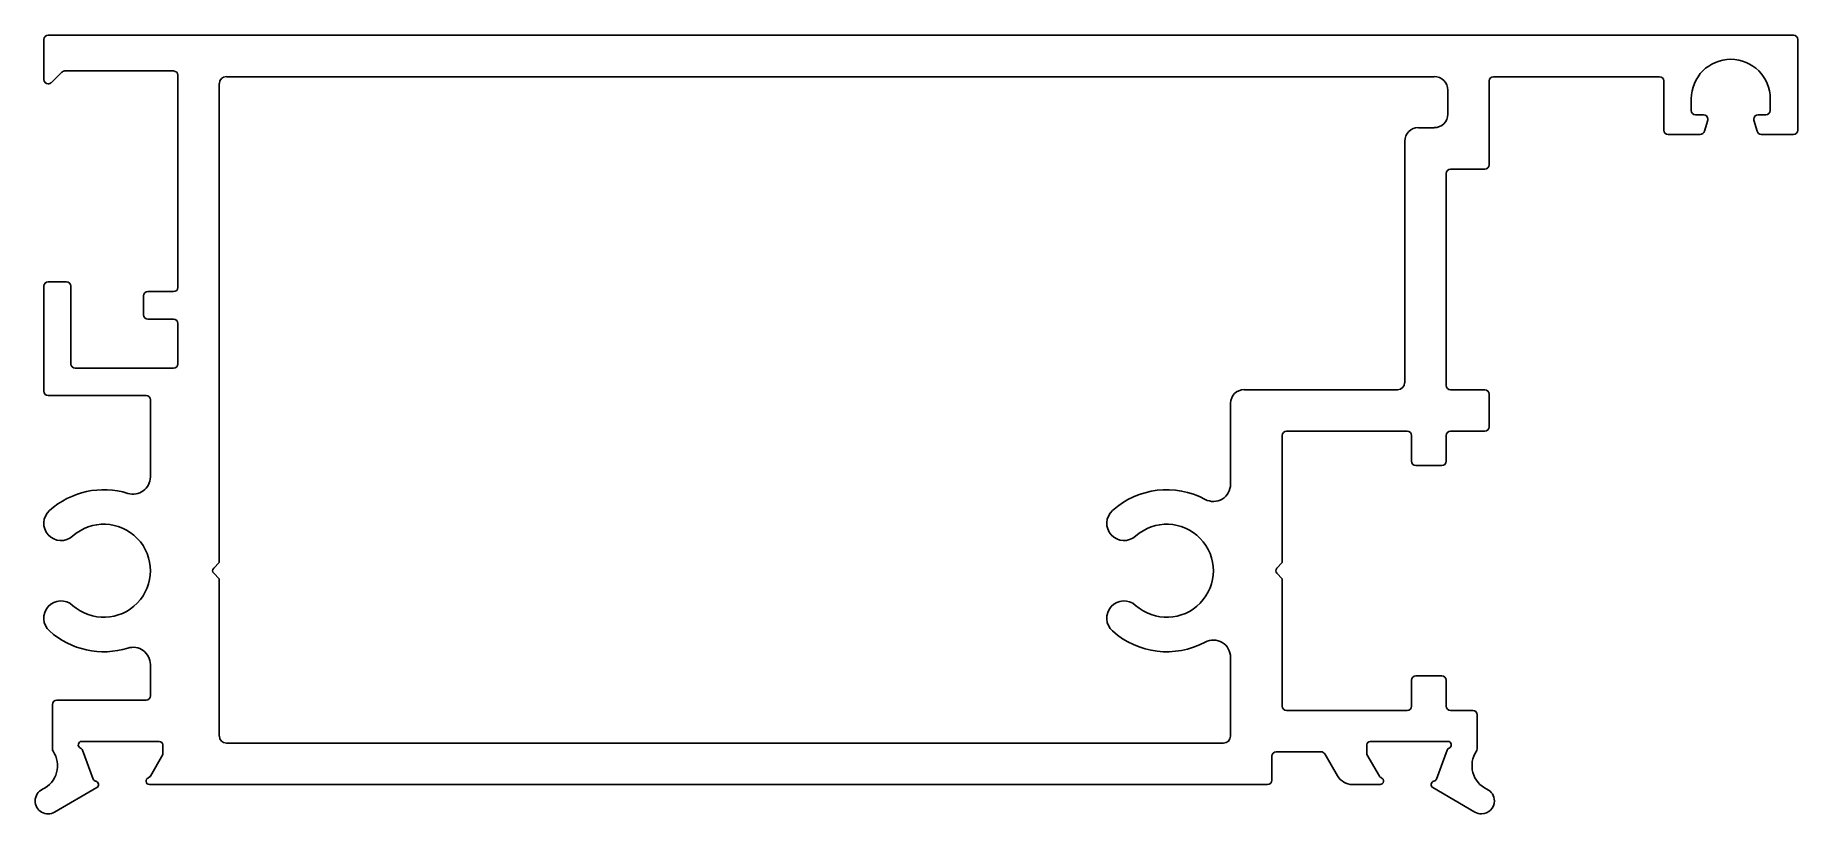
# Model space of a CAD drawing. Extents: x -44 to 58, y 1 to 46.
import ezdxf

# ---------------------------------------------------------------- set-up
doc = ezdxf.new("R2010")
doc.units = 0
doc.layers.get('0').update_dxf_attribs({"linetype": 'CONTINUOUS'})
doc.layers.add('1', color=7, linetype='CONTINUOUS')

msp = doc.modelspace()

# ---------------------------------------------------------------- linework, layer by layer
at = {"color": 7, "linetype": 'CONTINUOUS'}
for p, q in [((57.85, 46.14), (-43.37, 46.14)), ((-43.62, 45.89), (-43.62, 43.57)), ((58.1, 40.64), (58.1, 45.89)), ((-43.19, 43.39), (-42.58, 44)), ((-42.4, 44.07), (-36.09, 44.07)), ((-35.84, 43.82), (-35.84, 31.52)), ((40.21, 38.63), (40.21, 43.49)), ((40.46, 43.74), (50.08, 43.74)), ((50.33, 43.49), (50.33, 40.64)), ((51.93, 41.78), (51.93, 42.46)), ((56.5, 42.46), (56.5, 41.78)), ((52.63, 41.53), (52.18, 41.53)), ((52.69, 40.58), (52.88, 41.21)), ((55.56, 41.21), (55.75, 40.58)), ((56.25, 41.53), (55.81, 41.53)), ((50.58, 40.39), (52.45, 40.39)), ((55.99, 40.39), (57.85, 40.39)), ((37.71, 25.83), (37.71, 38.13)), ((37.96, 38.38), (39.96, 38.38)), ((-42.3, 31.84), (-43.37, 31.84)), ((-43.62, 31.59), (-43.62, 25.49)), ((-42.05, 27.09), (-42.05, 31.59)), ((-37.84, 31.02), (-37.84, 29.92)), ((-36.09, 31.27), (-37.59, 31.27)), ((-37.59, 29.67), (-36.09, 29.67)), ((-35.84, 29.42), (-35.84, 27.09)), ((-36.09, 26.84), (-41.8, 26.84)), ((39.96, 25.58), (37.96, 25.58)), ((-43.37, 25.24), (-37.69, 25.24)), ((-37.44, 24.99), (-37.44, 20.52)), ((40.21, 23.43), (40.21, 25.33)), ((28.21, 15.55), (28.21, 22.93)), ((28.46, 23.18), (35.46, 23.18)), ((35.71, 22.93), (35.71, 21.43)), ((37.71, 21.43), (37.71, 22.93)), ((37.96, 23.18), (39.96, 23.18)), ((35.96, 21.18), (37.46, 21.18)), ((27.89, 15.23), (28.21, 15.55)), ((28.21, 14.62), (27.89, 14.94)), ((28.21, 7.23), (28.21, 14.62)), ((-37.44, 9.64), (-37.44, 7.83)), ((35.71, 8.73), (35.71, 7.23)), ((37.46, 8.98), (35.96, 8.98)), ((37.71, 7.23), (37.71, 8.73)), ((-43.12, 7.33), (-43.12, 4.75)), ((-37.69, 7.58), (-42.87, 7.58)), ((35.46, 6.98), (28.46, 6.98)), ((39.26, 6.98), (37.96, 6.98)), ((39.51, 4.75), (39.51, 6.73)), ((-41.42, 5.18), (-36.92, 5.18)), ((33.31, 5.18), (37.81, 5.18)), ((-40.76, 3), (-41.38, 4.68)), ((-36.72, 4.42), (-37.44, 3.16)), ((-36.72, 4.98), (-36.72, 4.42)), ((27.61, 2.93), (27.61, 4.33)), ((27.86, 4.58), (30.46, 4.58)), ((30.68, 4.46), (31.41, 3.18)), ((33.11, 4.42), (33.11, 4.98)), ((33.84, 3.16), (33.11, 4.42)), ((37.77, 4.68), (37.16, 3)), ((-42.99, 1.08), (-40.55, 2.5)), ((-37.49, 2.68), (27.36, 2.68)), ((32.28, 2.68), (33.88, 2.68)), ((36.94, 2.5), (39.38, 1.08))]:
    msp.add_line(p, q, dxfattribs=at)
for centre, radius, start, end in [((-43.37, 45.89), 0.25, 90, 180), ((57.85, 45.89), 0.25, 360, 90), ((-42.4, 43.82), 0.25, 89.9999, 134.9998), ((-36.09, 43.82), 0.25, 0, 90), ((54.22, 42.46), 2.29, 90, 180), ((54.22, 42.46), 2.29, 0, 90), ((-43.37, 43.57), 0.25, 180.0001, 270), ((-43.37, 43.57), 0.25, 270, 315.0001), ((40.46, 43.49), 0.25, 90, 180), ((50.08, 43.49), 0.25, 0, 90), ((52.18, 41.78), 0.25, 180, 270), ((52.63, 41.28), 0.254, 0, 90), ((52.63, 41.28), 0.254, 343.8557, 360), ((55.81, 41.28), 0.254, 90, 180), ((55.81, 41.28), 0.254, 180, 196.1443), ((56.25, 41.78), 0.25, 270, 0), ((50.58, 40.64), 0.25, 180, 270), ((52.45, 40.65), 0.254, 270, 343.8557), ((55.99, 40.65), 0.254, 196.1443, 270), ((57.85, 40.64), 0.25, 270, 0), ((37.96, 38.13), 0.25, 90, 180), ((39.96, 38.63), 0.25, 270, 0), ((-43.37, 31.59), 0.25, 90, 180), ((-42.3, 31.59), 0.25, 360, 90), ((-37.59, 31.02), 0.25, 90, 180), ((-36.09, 31.52), 0.25, 270, 0), ((-37.59, 29.92), 0.25, 180, 270), ((-36.09, 29.42), 0.25, 360, 90), ((-41.8, 27.09), 0.25, 180, 270), ((-36.09, 27.09), 0.25, 270, 0), ((37.96, 25.83), 0.25, 180, 270), ((39.96, 25.33), 0.25, 0, 90), ((-43.37, 25.49), 0.25, 180, 270), ((-37.69, 24.99), 0.25, 0, 90), ((28.46, 22.93), 0.25, 90, 180), ((35.46, 22.93), 0.25, 0, 90), ((37.96, 22.93), 0.25, 90, 180), ((39.96, 23.43), 0.25, 270, 360), ((-38.44, 20.52), 1, 252.6477, 0), ((35.96, 21.43), 0.25, 180, 270), ((37.46, 21.43), 0.25, 270, 360), ((-40.14, 15.08), 4.7, 72.6477, 131.9916), ((-42.62, 17.83), 1, 131.9916, 311.9916), ((-40.14, 15.08), 2.7, 228.0084, 131.9916), ((28.12, 15.08), 0.276, 148.6055, 211.3945), ((-42.62, 12.33), 1, 48.0084, 228.0084), ((-40.14, 15.08), 4.7, 228.0084, 287.3523), ((-38.44, 9.64), 1, 360, 107.3523), ((35.96, 8.73), 0.25, 90, 180), ((37.46, 8.73), 0.25, 0, 90), ((-42.87, 7.33), 0.25, 90, 180), ((-37.69, 7.83), 0.25, 270, 0), ((28.46, 7.23), 0.25, 180, 270), ((35.46, 7.23), 0.25, 270, 0), ((37.96, 7.23), 0.25, 180, 270), ((39.26, 6.73), 0.25, 360, 90), ((-41.42, 4.98), 0.2, 90, 247.6528), ((-36.92, 4.98), 0.2, 360, 90), ((33.31, 4.98), 0.2, 90, 180), ((37.81, 4.98), 0.2, 292.3472, 90), ((-44.32, 3.77), 1.5, 294.975, 34.0477), ((-42.87, 4.75), 0.25, 180.0003, 214.048), ((-41.57, 4.61), 0.203, 20, 67.6528), ((27.86, 4.33), 0.25, 90, 180), ((30.46, 4.33), 0.25, 30, 90), ((37.96, 4.61), 0.203, 112.3472, 160), ((40.71, 3.77), 1.5, 145.9523, 245.025), ((39.26, 4.75), 0.25, 325.9523, 0.0001), ((-37.49, 2.88), 0.2, 108.7625, 270), ((-37.62, 3.27), 0.203, 288.7625, 330), ((32.28, 3.68), 1, 210, 270), ((34.01, 3.27), 0.203, 210, 251.2375), ((33.88, 2.88), 0.2, 270, 71.2375), ((-43.37, 1.73), 0.75, 114.975, 180), ((-40.57, 3.07), 0.203, 200, 259.7371), ((-40.65, 2.67), 0.2, 300, 79.7371), ((27.36, 2.93), 0.25, 270, 0), ((37.04, 2.67), 0.2, 100.2629, 240), ((36.97, 3.07), 0.203, 280.2629, 340), ((39.76, 1.73), 0.75, 0, 65.025), ((-43.37, 1.73), 0.75, 180, 300), ((39.76, 1.73), 0.75, 240, 270), ((39.76, 1.73), 0.75, 270, 360)]:
    msp.add_arc(centre, radius, start, end, dxfattribs=at)
at = {"layer": '1', "color": 7, "linetype": 'CONTINUOUS'}
for p, q in [((-33.44, 43.34), (-33.44, 15.55)), ((37.02, 43.74), (-33.03, 43.74)), ((37.81, 41.57), (37.81, 42.96)), ((35.31, 25.99), (35.31, 40)), ((36.1, 40.78), (37.02, 40.78)), ((26, 25.58), (34.9, 25.58)), ((25.21, 20.1), (25.21, 24.8)), ((-33.44, 15.55), (-33.76, 15.23)), ((-33.76, 14.94), (-33.44, 14.62)), ((-33.44, 14.62), (-33.44, 5.49)), ((25.21, 5.49), (25.21, 10.06)), ((-33.03, 5.08), (24.8, 5.08))]:
    msp.add_line(p, q, dxfattribs=at)
for centre, radius, start, end in [((-33.03, 43.34), 0.406, 90, 180), ((37.02, 42.96), 0.787, 360, 90), ((37.02, 41.57), 0.787, 270, 0), ((36.1, 40), 0.787, 90, 180), ((26, 24.8), 0.787, 90, 180), ((34.9, 25.99), 0.406, 270, 360), ((21.51, 15.08), 4.7, 61.7255, 131.9916), ((24.21, 20.1), 1, 241.7255, 0), ((19.03, 17.83), 1, 131.9916, 311.9916), ((21.51, 15.08), 2.7, 228.0084, 131.9916), ((-33.63, 15.08), 0.197, 133.0327, 226.9673), ((19.03, 12.33), 1, 48.0084, 228.0084), ((21.51, 15.08), 4.7, 228.0084, 298.2745), ((24.21, 10.06), 1, 0, 118.2745), ((-33.03, 5.49), 0.406, 180, 270), ((24.8, 5.49), 0.406, 270, 360)]:
    msp.add_arc(centre, radius, start, end, dxfattribs=at)

doc.saveas('drawing.dxf')
